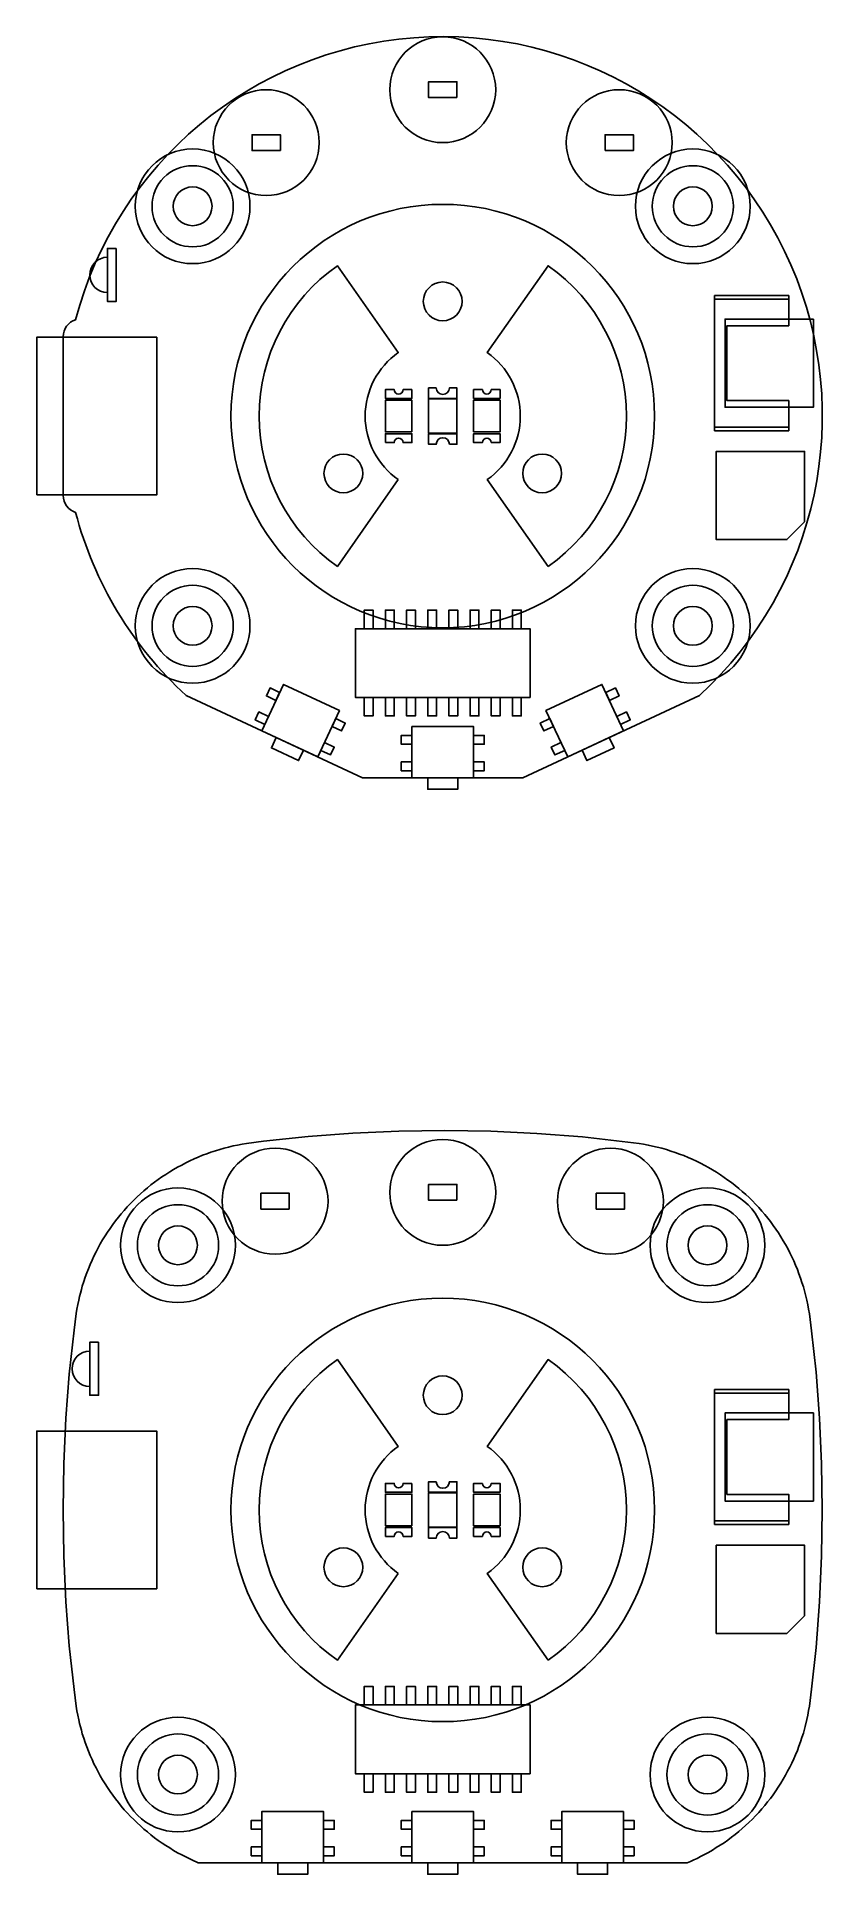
# Model space of a CAD drawing. Header units: millimetres. Extents: x -23 to 21, y -163 to -58.
import ezdxf

# ---------------------------------------------------------------- set-up
doc = ezdxf.new("R2010")
doc.units = ezdxf.units.MM
doc.header["$MEASUREMENT"] = 0
doc.layers.add('PCB 도면', color=18, linetype='Continuous', true_color=0x000000)

msp = doc.modelspace()

# ---------------------------------------------------------------- linework, layer by layer
at = {"layer": 'PCB 도면'}
for points in [[(14.54, -95.84, 1.336224), (-20.8, -74.54, 0.328567), (-21.5, -75.5), (-21.5, -84.5, 0.328567), (-20.8, -85.46, 0.143918), (-14.54, -95.84), (-4.54, -100.5), (4.54, -100.5)], [(-19, -71, 1), (-19, -73)], [(-2.52, -83.6), (-5.97, -88.52, -0.520567), (-5.97, -71.48), (-2.52, -76.4, 0.520567)], [(5.97, -88.52, 0.520567), (5.97, -71.48), (2.52, -76.4, -0.520567), (2.52, -83.6)], [(-1.75, -78.5), (-1.75, -79), (-3.25, -79), (-3.25, -78.5), (-2.75, -78.5, 1), (-2.25, -78.5)], [(-0.37, -78.4, 1), (0.38, -78.4), (0.8, -78.4), (0.8, -79), (-0.8, -79), (-0.8, -78.4)], [(2.25, -78.5, 1), (2.75, -78.5), (3.25, -78.5), (3.25, -79), (1.75, -79), (1.75, -78.5)], [(-3.25, -81.5), (-3.25, -81), (-1.75, -81), (-1.75, -81.5), (-2.25, -81.5, 1), (-2.75, -81.5)], [(0.38, -81.6, 1), (-0.37, -81.6), (-0.8, -81.6), (-0.8, -81), (0.8, -81), (0.8, -81.6)], [(2.75, -81.5, 1), (2.25, -81.5), (1.75, -81.5), (1.75, -81), (3.25, -81), (3.25, -81.5)], [(-20, -133, 1), (-20, -135)], [(-2.52, -145.6), (-5.97, -150.52, -0.520567), (-5.97, -133.48), (-2.52, -138.4, 0.520567)], [(5.97, -150.52, 0.520567), (5.97, -133.48), (2.52, -138.4, -0.520567), (2.52, -145.6)], [(-1.75, -140.5), (-1.75, -141), (-3.25, -141), (-3.25, -140.5), (-2.75, -140.5, 1), (-2.25, -140.5)], [(-0.37, -140.4, 1), (0.38, -140.4), (0.8, -140.4), (0.8, -141), (-0.8, -141), (-0.8, -140.4)], [(2.25, -140.5, 1), (2.75, -140.5), (3.25, -140.5), (3.25, -141), (1.75, -141), (1.75, -140.5)], [(-3.25, -143.5), (-3.25, -143), (-1.75, -143), (-1.75, -143.5), (-2.25, -143.5, 1), (-2.75, -143.5)], [(0.38, -143.6, 1), (-0.37, -143.6), (-0.8, -143.6), (-0.8, -143), (0.8, -143), (0.8, -143.6)], [(2.75, -143.5, 1), (2.25, -143.5), (1.75, -143.5), (1.75, -143), (3.25, -143), (3.25, -143.5)]]:
    msp.add_lwpolyline(points, format="xyb", close=True, dxfattribs=at)
for points in [[(0.8, -61.95), (0.8, -61.05), (-0.8, -61.05), (-0.8, -61.95)], [(-9.2, -64.95), (-9.2, -64.05), (-10.8, -64.05), (-10.8, -64.95)], [(9.2, -64.95), (10.8, -64.95), (10.8, -64.05), (9.2, -64.05)], [(-18.5, -70.5), (-19, -70.5), (-19, -73.5), (-18.5, -73.5)], [(19.6, -73.17), (15.4, -73.17), (15.4, -73.38), (19.6, -73.38)], [(19.6, -73.38), (15.4, -73.38), (15.4, -80.62), (19.6, -80.62), (19.6, -79.12), (16.1, -79.12), (16.1, -74.88), (19.6, -74.88)], [(21, -74.5), (16, -74.5), (16, -79.5), (21, -79.5)], [(-23, -84.47), (-16.2, -84.47), (-16.2, -75.53), (-23, -75.53)], [(-1.75, -80.9), (-3.25, -80.9), (-3.25, -79.1), (-1.75, -79.1)], [(0.8, -79.03), (0.8, -80.97), (-0.8, -80.97), (-0.8, -79.03)], [(1.75, -80.9), (1.75, -79.1), (3.25, -79.1), (3.25, -80.9)], [(19.6, -80.62), (15.4, -80.62), (15.4, -80.83), (19.6, -80.83)], [(20.5, -86), (20.5, -82), (15.5, -82), (15.5, -87), (19.5, -87)], [(-3.95, -92.05), (-3.95, -91), (-4.45, -91), (-4.45, -92.05)], [(-2.75, -92.05), (-2.75, -91), (-3.25, -91), (-3.25, -92.05)], [(-1.55, -92.05), (-1.55, -91), (-2.05, -91), (-2.05, -92.05)], [(-0.35, -92.05), (-0.35, -91), (-0.85, -91), (-0.85, -92.05)], [(0.85, -92.05), (0.85, -91), (0.35, -91), (0.35, -92.05)], [(2.05, -92.05), (2.05, -91), (1.55, -91), (1.55, -92.05)], [(3.25, -92.05), (3.25, -91), (2.75, -91), (2.75, -92.05)], [(4.45, -92.05), (4.45, -91), (3.95, -91), (3.95, -92.05)], [(4.95, -95.95), (4.95, -92.05), (-4.95, -92.05), (-4.95, -95.95)], [(-10.25, -97.84), (-7.08, -99.32), (-5.85, -96.69), (-9.02, -95.21)], [(-9.24, -95.66), (-9.78, -95.41), (-9.99, -95.86), (-9.45, -96.12)], [(10.25, -97.84), (9.02, -95.21), (5.85, -96.69), (7.08, -99.32)], [(9.24, -95.66), (9.45, -96.12), (9.99, -95.86), (9.78, -95.41)], [(-9.87, -97.02), (-10.41, -96.77), (-10.62, -97.22), (-10.08, -97.48)], [(-4.45, -95.95), (-4.45, -97), (-3.95, -97), (-3.95, -95.95)], [(-3.25, -95.95), (-3.25, -97), (-2.75, -97), (-2.75, -95.95)], [(-2.05, -95.95), (-2.05, -97), (-1.55, -97), (-1.55, -95.95)], [(-0.85, -95.95), (-0.85, -97), (-0.35, -97), (-0.35, -95.95)], [(0.35, -95.95), (0.35, -97), (0.85, -97), (0.85, -95.95)], [(1.55, -95.95), (1.55, -97), (2.05, -97), (2.05, -95.95)], [(2.75, -95.95), (2.75, -97), (3.25, -97), (3.25, -95.95)], [(3.95, -95.95), (3.95, -97), (4.45, -97), (4.45, -95.95)], [(9.87, -97.02), (10.08, -97.48), (10.62, -97.22), (10.41, -96.77)], [(-6.27, -97.6), (-5.73, -97.85), (-5.52, -97.4), (-6.06, -97.14)], [(-1.75, -100.5), (1.75, -100.5), (1.75, -97.6), (-1.75, -97.6)], [(6.27, -97.6), (6.06, -97.14), (5.52, -97.4), (5.73, -97.85)], [(-7.89, -98.94), (-9.43, -98.22), (-9.71, -98.81), (-8.17, -99.53)], [(-6.91, -98.96), (-6.36, -99.21), (-6.15, -98.76), (-6.7, -98.5)], [(-1.75, -98.1), (-2.35, -98.1), (-2.35, -98.6), (-1.75, -98.6)], [(1.75, -98.6), (2.35, -98.6), (2.35, -98.1), (1.75, -98.1)], [(6.91, -98.96), (6.7, -98.5), (6.15, -98.76), (6.36, -99.21)], [(7.89, -98.94), (8.17, -99.53), (9.71, -98.81), (9.43, -98.22)], [(-1.75, -99.6), (-2.35, -99.6), (-2.35, -100.1), (-1.75, -100.1)], [(1.75, -100.1), (2.35, -100.1), (2.35, -99.6), (1.75, -99.6)], [(0.85, -100.5), (-0.85, -100.5), (-0.85, -101.15), (0.85, -101.15)], [(-21.5, -142), (-21.46, -144.61), (-21.35, -147.21), (-21.16, -149.7), (-20.89, -152.18), (-20.77, -153.13), (-20.73, -153.38), (-20.68, -153.64), (-20.62, -153.89), (-20.58, -154.1), (-20.53, -154.29), (-20.47, -154.49), (-20.42, -154.69), (-20.34, -154.94), (-20.26, -155.19), (-20.17, -155.43), (-20.07, -155.67), (-19.97, -155.91), (-19.87, -156.15), (-19.76, -156.39), (-19.64, -156.62), (-19.52, -156.85), (-19.4, -157.08), (-19.27, -157.3), (-19.13, -157.52), (-18.99, -157.74), (-18.84, -157.96), (-18.69, -158.17), (-18.54, -158.38), (-18.37, -158.59), (-18.21, -158.79), (-18.04, -158.99), (-17.86, -159.18), (-17.69, -159.37), (-17.5, -159.55), (-17.32, -159.74), (-17.13, -159.91), (-16.93, -160.09), (-16.73, -160.25), (-16.53, -160.42), (-16.33, -160.58), (-16.12, -160.73), (-15.9, -160.88), (-15.69, -161.02), (-15.47, -161.16), (-15.25, -161.3), (-15.02, -161.43), (-14.79, -161.55), (-14.56, -161.67), (-14.21, -161.84), (-13.85, -162), (13.85, -162), (14.04, -161.92), (14.23, -161.83), (14.41, -161.75), (14.6, -161.65), (14.83, -161.53), (15.06, -161.41), (15.28, -161.28), (15.5, -161.14), (15.72, -161), (15.94, -160.86), (16.15, -160.71), (16.36, -160.55), (16.57, -160.39), (16.77, -160.23), (16.97, -160.06), (17.16, -159.88), (17.35, -159.71), (17.54, -159.52), (17.72, -159.34), (17.9, -159.15), (18.07, -158.95), (18.24, -158.75), (18.4, -158.55), (18.56, -158.35), (18.72, -158.14), (18.87, -157.92), (19.01, -157.71), (19.15, -157.49), (19.29, -157.27), (19.42, -157.04), (19.54, -156.81), (19.66, -156.58), (19.78, -156.35), (19.89, -156.11), (19.99, -155.88), (20.09, -155.64), (20.18, -155.39), (20.27, -155.15), (20.35, -154.9), (20.43, -154.65), (20.53, -154.27), (20.63, -153.88), (20.68, -153.63), (20.73, -153.37), (20.77, -153.12), (20.89, -152.16), (21.15, -149.8), (21.35, -147.21), (21.46, -144.61), (21.5, -142), (21.46, -139.39), (21.35, -136.79), (21.15, -134.2), (20.89, -131.84), (20.77, -130.88), (20.73, -130.63), (20.68, -130.37), (20.63, -130.12), (20.53, -129.73), (20.43, -129.35), (20.35, -129.11), (20.27, -128.86), (20.18, -128.61), (20.09, -128.37), (19.99, -128.13), (19.89, -127.89), (19.78, -127.66), (19.67, -127.42), (19.55, -127.19), (19.42, -126.96), (19.29, -126.74), (19.16, -126.52), (19.02, -126.3), (18.87, -126.08), (18.72, -125.87), (18.57, -125.66), (18.41, -125.46), (18.24, -125.25), (18.07, -125.06), (17.9, -124.86), (17.72, -124.67), (17.54, -124.48), (17.36, -124.3), (17.17, -124.12), (16.97, -123.95), (16.77, -123.78), (16.57, -123.61), (16.36, -123.45), (16.16, -123.3), (15.94, -123.15), (15.73, -123), (15.51, -122.86), (15.29, -122.73), (15.06, -122.59), (14.84, -122.47), (14.61, -122.35), (14.37, -122.23), (14.14, -122.12), (13.9, -122.02), (13.66, -121.92), (13.42, -121.83), (13.17, -121.74), (12.92, -121.66), (12.68, -121.58), (12.41, -121.5), (12.14, -121.43), (11.89, -121.38), (11.64, -121.32), (11.38, -121.27), (11.13, -121.23), (10.17, -121.11), (7.92, -120.86), (5.33, -120.66), (2.73, -120.54), (0.12, -120.5), (-2.49, -120.53), (-5.09, -120.65), (-7.63, -120.83), (-10.15, -121.1), (-11.11, -121.23), (-11.37, -121.27), (-11.62, -121.32), (-11.88, -121.37), (-12.13, -121.43), (-12.38, -121.5), (-12.63, -121.57), (-12.88, -121.64), (-13.13, -121.72), (-13.37, -121.81), (-13.61, -121.9), (-13.85, -122), (-14.09, -122.1), (-14.33, -122.21), (-14.56, -122.33), (-14.79, -122.45), (-15.02, -122.57), (-15.25, -122.7), (-15.47, -122.84), (-15.69, -122.98), (-15.91, -123.12), (-16.12, -123.27), (-16.33, -123.42), (-16.53, -123.58), (-16.73, -123.75), (-16.93, -123.91), (-17.13, -124.09), (-17.32, -124.26), (-17.51, -124.45), (-17.69, -124.63), (-17.87, -124.82), (-18.04, -125.02), (-18.21, -125.21), (-18.37, -125.41), (-18.54, -125.62), (-18.69, -125.83), (-18.84, -126.04), (-18.99, -126.26), (-19.13, -126.47), (-19.27, -126.7), (-19.4, -126.92), (-19.52, -127.15), (-19.64, -127.38), (-19.76, -127.61), (-19.87, -127.85), (-19.97, -128.09), (-20.07, -128.33), (-20.17, -128.57), (-20.26, -128.81), (-20.34, -129.06), (-20.42, -129.31), (-20.47, -129.51), (-20.53, -129.71), (-20.58, -129.9), (-20.62, -130.11), (-20.68, -130.36), (-20.73, -130.62), (-20.77, -130.87), (-20.89, -131.82), (-21.16, -134.3), (-21.35, -136.79), (-21.46, -139.39)], [(0.8, -124.45), (0.8, -123.55), (-0.8, -123.55), (-0.8, -124.45)], [(-8.7, -124.95), (-8.7, -124.05), (-10.3, -124.05), (-10.3, -124.95)], [(8.7, -124.95), (10.3, -124.95), (10.3, -124.05), (8.7, -124.05)], [(-19.5, -132.5), (-20, -132.5), (-20, -135.5), (-19.5, -135.5)], [(19.6, -135.18), (15.4, -135.18), (15.4, -135.38), (19.6, -135.38)], [(19.6, -135.38), (15.4, -135.38), (15.4, -142.62), (19.6, -142.62), (19.6, -141.12), (16.1, -141.12), (16.1, -136.88), (19.6, -136.88)], [(21, -136.5), (16, -136.5), (16, -141.5), (21, -141.5)], [(-23, -146.47), (-16.2, -146.47), (-16.2, -137.53), (-23, -137.53)], [(-1.75, -142.9), (-3.25, -142.9), (-3.25, -141.1), (-1.75, -141.1)], [(0.8, -141.03), (0.8, -142.97), (-0.8, -142.97), (-0.8, -141.03)], [(1.75, -142.9), (1.75, -141.1), (3.25, -141.1), (3.25, -142.9)], [(19.6, -142.62), (15.4, -142.62), (15.4, -142.82), (19.6, -142.82)], [(20.5, -148), (20.5, -144), (15.5, -144), (15.5, -149), (19.5, -149)], [(-3.95, -153.05), (-3.95, -152), (-4.45, -152), (-4.45, -153.05)], [(-2.75, -153.05), (-2.75, -152), (-3.25, -152), (-3.25, -153.05)], [(-1.55, -153.05), (-1.55, -152), (-2.05, -152), (-2.05, -153.05)], [(-0.35, -153.05), (-0.35, -152), (-0.85, -152), (-0.85, -153.05)], [(0.85, -153.05), (0.85, -152), (0.35, -152), (0.35, -153.05)], [(2.05, -153.05), (2.05, -152), (1.55, -152), (1.55, -153.05)], [(3.25, -153.05), (3.25, -152), (2.75, -152), (2.75, -153.05)], [(4.45, -153.05), (4.45, -152), (3.95, -152), (3.95, -153.05)], [(4.95, -156.95), (4.95, -153.05), (-4.95, -153.05), (-4.95, -156.95)], [(-4.45, -156.95), (-4.45, -158), (-3.95, -158), (-3.95, -156.95)], [(-3.25, -156.95), (-3.25, -158), (-2.75, -158), (-2.75, -156.95)], [(-2.05, -156.95), (-2.05, -158), (-1.55, -158), (-1.55, -156.95)], [(-0.85, -156.95), (-0.85, -158), (-0.35, -158), (-0.35, -156.95)], [(0.35, -156.95), (0.35, -158), (0.85, -158), (0.85, -156.95)], [(1.55, -156.95), (1.55, -158), (2.05, -158), (2.05, -156.95)], [(2.75, -156.95), (2.75, -158), (3.25, -158), (3.25, -156.95)], [(3.95, -156.95), (3.95, -158), (4.45, -158), (4.45, -156.95)], [(-10.25, -162), (-6.75, -162), (-6.75, -159.1), (-10.25, -159.1)], [(-1.75, -162), (1.75, -162), (1.75, -159.1), (-1.75, -159.1)], [(6.74, -162), (10.24, -162), (10.24, -159.1), (6.74, -159.1)], [(-10.25, -159.6), (-10.85, -159.6), (-10.85, -160.1), (-10.25, -160.1)], [(-6.75, -160.1), (-6.15, -160.1), (-6.15, -159.6), (-6.75, -159.6)], [(-1.75, -159.6), (-2.35, -159.6), (-2.35, -160.1), (-1.75, -160.1)], [(1.75, -160.1), (2.35, -160.1), (2.35, -159.6), (1.75, -159.6)], [(6.74, -159.6), (6.14, -159.6), (6.14, -160.1), (6.74, -160.1)], [(10.24, -160.1), (10.84, -160.1), (10.84, -159.6), (10.24, -159.6)], [(-10.25, -161.1), (-10.85, -161.1), (-10.85, -161.6), (-10.25, -161.6)], [(-6.75, -161.6), (-6.15, -161.6), (-6.15, -161.1), (-6.75, -161.1)], [(-1.75, -161.1), (-2.35, -161.1), (-2.35, -161.6), (-1.75, -161.6)], [(1.75, -161.6), (2.35, -161.6), (2.35, -161.1), (1.75, -161.1)], [(6.74, -161.1), (6.14, -161.1), (6.14, -161.6), (6.74, -161.6)], [(10.24, -161.6), (10.84, -161.6), (10.84, -161.1), (10.24, -161.1)], [(-7.65, -162), (-9.35, -162), (-9.35, -162.65), (-7.65, -162.65)], [(0.85, -162), (-0.85, -162), (-0.85, -162.65), (0.85, -162.65)], [(9.34, -162), (7.64, -162), (7.64, -162.65), (9.34, -162.65)]]:
    msp.add_lwpolyline(points, close=True, dxfattribs=at)
for centre, radius in [((0, -61.5), 3), ((-10, -64.5), 3), ((14.17, -68.11), 3.25), ((14.17, -68.11), 2.3), ((-14.17, -91.89), 3.25), ((-14.17, -91.89), 2.3), ((-9.5, -124.5), 3), ((0, -124), 3), ((15, -127), 3.25), ((15, -127), 2.3), ((-15, -157), 3.25), ((-15, -157), 2.3)]:
    msp.add_circle(centre, radius, dxfattribs=at)
at = {"layer": 'PCB 도면', "extrusion": (0, 0, -1)}
for centre, radius in [((-10, -64.5), 3), ((14.17, -68.11), 3.25), ((14.17, -68.11), 2.3), ((14.17, -68.11), 1.1), ((-14.17, -68.11), 1.1), ((0, -80), 12), ((0, -73.5), 1.1), ((5.63, -83.25), 1.1), ((-5.63, -83.25), 1.1), ((-14.17, -91.89), 3.25), ((-14.17, -91.89), 2.3), ((14.17, -91.89), 1.1), ((-14.17, -91.89), 1.1), ((-9.5, -124.5), 3), ((15, -127), 3.25), ((15, -127), 2.3), ((15, -127), 1.1), ((-15, -127), 1.1), ((0, -142), 12), ((0, -135.5), 1.1), ((5.63, -145.25), 1.1), ((-5.63, -145.25), 1.1), ((-15, -157), 3.25), ((-15, -157), 2.3), ((15, -157), 1.1), ((-15, -157), 1.1)]:
    msp.add_circle(centre, radius, dxfattribs=at)

doc.saveas('drawing.dxf')
